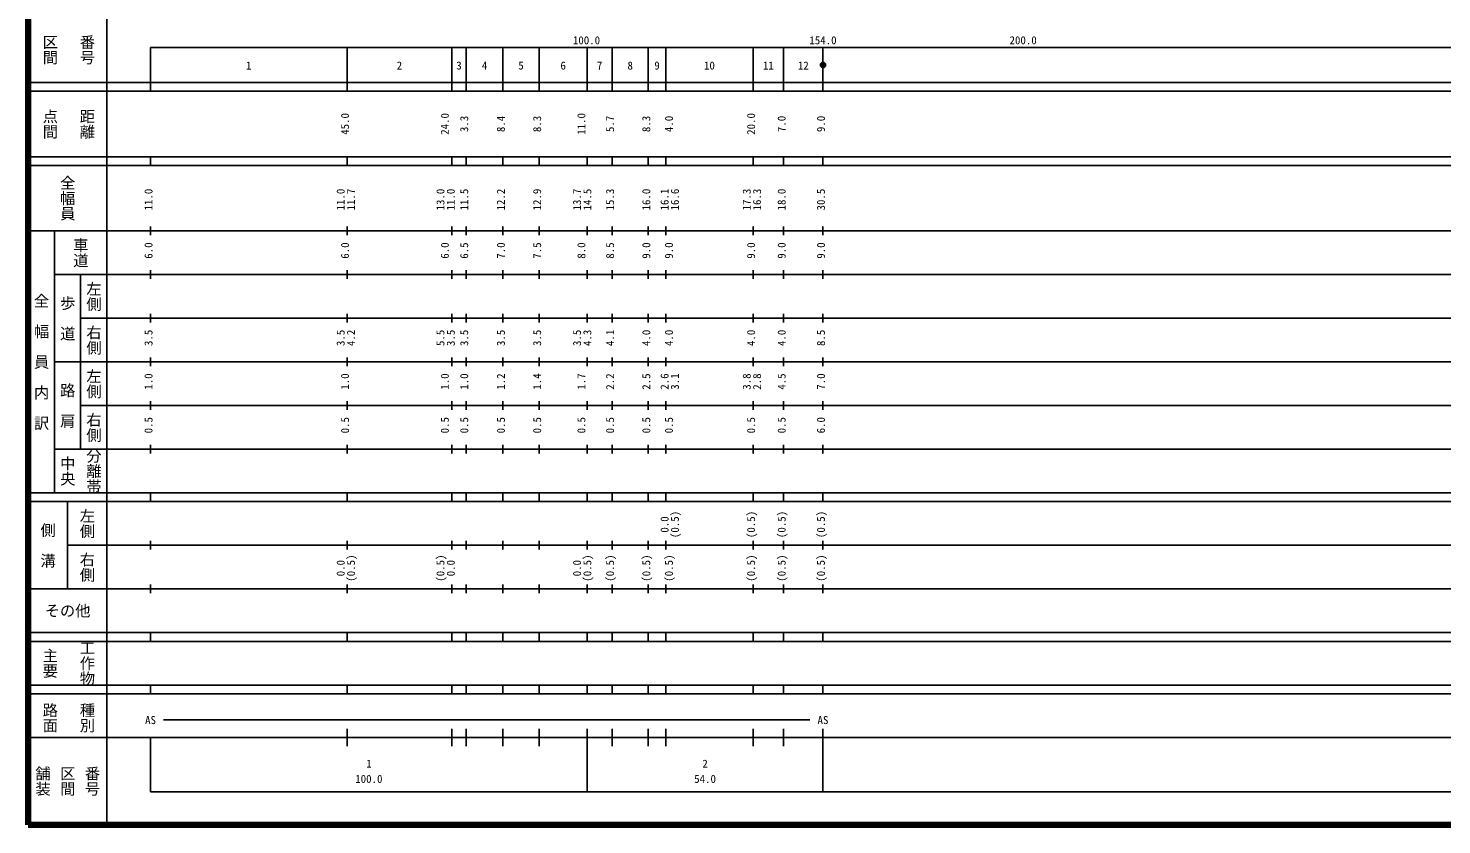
# Model space of a CAD drawing. Units: millimetres on the paper, enlarged 1000 times. Extents: x 40000 to 680000, y 20000 to 380000.
# Drawn here: x 40000 to 363711, y 20000 to 202409 of the extents above; entities that cross this region are included whole.
import ezdxf
from ezdxf.enums import TextEntityAlignment as Align

# ---------------------------------------------------------------- set-up
doc = ezdxf.new("R2010")
doc.units = ezdxf.units.MM
doc.header["$LTSCALE"] = 1000
doc.layers.add('M-TTL', color=2, linetype='Continuous', lineweight=140)
doc.layers.add('M-TTL-BAND', color=7, linetype='Continuous', lineweight=25)
doc.styles.add('@ＭＳ ゴシック', font='')
doc.styles.add('ＭＳ ゴシック', font='')
doc.styles.get('@ＭＳ ゴシック').set_extended_font_data('@MS Gothic')
doc.styles.get('ＭＳ ゴシック').set_extended_font_data('MS Gothic')

msp = doc.modelspace()

# ---------------------------------------------------------------- hatches: boundary and pattern name
at = {"layer": 'M-TTL-BAND'}
msp.add_hatch(color=256, dxfattribs=at).paths.add_polyline_path([(222600, 194000), (222600, 194024), (222598, 194047), (222596, 194070), (222593, 194094), (222588, 194117), (222583, 194140), (222577, 194163), (222571, 194185), (222563, 194208), (222554, 194230), (222545, 194251), (222535, 194272), (222523, 194293), (222512, 194313), (222499, 194333), (222485, 194353), (222471, 194371), (222456, 194390), (222441, 194407), (222424, 194424), (222407, 194441), (222390, 194456), (222371, 194471), (222353, 194485), (222333, 194499), (222313, 194512), (222293, 194523), (222272, 194535), (222251, 194545), (222230, 194554), (222208, 194563), (222185, 194571), (222163, 194577), (222140, 194583), (222117, 194588), (222094, 194593), (222071, 194596), (222047, 194598), (222024, 194600), (222000, 194600), (221976, 194600), (221953, 194598), (221929, 194596), (221906, 194593), (221883, 194588), (221860, 194583), (221837, 194577), (221815, 194571), (221792, 194563), (221770, 194554), (221749, 194545), (221728, 194535), (221707, 194523), (221687, 194512), (221667, 194499), (221647, 194485), (221629, 194471), (221610, 194456), (221593, 194441), (221576, 194424), (221559, 194407), (221544, 194390), (221529, 194371), (221515, 194353), (221501, 194333), (221488, 194313), (221477, 194293), (221465, 194272), (221455, 194251), (221446, 194230), (221437, 194208), (221429, 194185), (221423, 194163), (221417, 194140), (221412, 194117), (221407, 194094), (221404, 194070), (221402, 194047), (221400, 194024), (221400, 194000), (221400, 193976), (221402, 193953), (221404, 193929), (221407, 193906), (221412, 193883), (221417, 193860), (221423, 193837), (221429, 193815), (221437, 193792), (221446, 193770), (221455, 193749), (221465, 193728), (221477, 193707), (221488, 193686), (221501, 193667), (221515, 193647), (221529, 193629), (221544, 193610), (221559, 193593), (221576, 193576), (221593, 193559), (221610, 193544), (221629, 193529), (221647, 193515), (221667, 193501), (221687, 193488), (221707, 193476), (221728, 193465), (221749, 193455), (221770, 193446), (221792, 193437), (221815, 193429), (221837, 193422), (221860, 193417), (221883, 193411), (221906, 193407), (221929, 193404), (221953, 193402), (221976, 193400), (222000, 193400), (222024, 193400), (222047, 193402), (222071, 193404), (222094, 193407), (222117, 193411), (222140, 193417), (222163, 193422), (222185, 193429), (222208, 193437), (222230, 193446), (222251, 193455), (222272, 193465), (222293, 193476), (222313, 193488), (222333, 193501), (222353, 193515), (222371, 193529), (222390, 193544), (222407, 193559), (222424, 193576), (222441, 193593), (222456, 193610), (222471, 193629), (222485, 193647), (222499, 193667), (222512, 193686), (222523, 193707), (222535, 193728), (222545, 193749), (222554, 193770), (222563, 193792), (222571, 193815), (222577, 193837), (222583, 193860), (222588, 193883), (222593, 193906), (222596, 193929), (222598, 193953), (222600, 193976)])

# ---------------------------------------------------------------- linework, layer by layer
at = {"layer": 'M-TTL'}
for p, q in [((40000, 380000), (40000, 20000)), ((40000, 20000), (680000, 20000))]:
    msp.add_line(p, q, dxfattribs=at)
at = {"layer": 'M-TTL-BAND'}
for p, q in [((58000, 370000), (58000, 20000)), ((68000, 198000), (579000, 198000)), ((68000, 198000), (68000, 188000)), ((113000, 188000), (113000, 198000)), ((137000, 188000), (137000, 198000)), ((140300, 188000), (140300, 198000)), ((148700, 188000), (148700, 198000)), ((157000, 188000), (157000, 198000)), ((168000, 188000), (168000, 198000)), ((173700, 188000), (173700, 198000)), ((182000, 188000), (182000, 198000)), ((186000, 188000), (186000, 198000)), ((206000, 188000), (206000, 198000)), ((213000, 188000), (213000, 198000)), ((222000, 188000), (222000, 198000)), ((40000, 190000), (579000, 190000)), ((40000, 188000), (579000, 188000)), ((40000, 173000), (579000, 173000)), ((68000, 171000), (68000, 173000)), ((113000, 171000), (113000, 173000)), ((137000, 171000), (137000, 173000)), ((140300, 171000), (140300, 173000)), ((148700, 171000), (148700, 173000)), ((157000, 171000), (157000, 173000)), ((168000, 171000), (168000, 173000)), ((173700, 171000), (173700, 173000)), ((182000, 171000), (182000, 173000)), ((186000, 171000), (186000, 173000)), ((206000, 171000), (206000, 173000)), ((213000, 171000), (213000, 173000)), ((222000, 171000), (222000, 173000)), ((40000, 171000), (579000, 171000)), ((40000, 156000), (579000, 156000)), ((46000, 96000), (46000, 156000)), ((68000, 155000), (68000, 157000)), ((113000, 155000), (113000, 157000)), ((137000, 155000), (137000, 157000)), ((140300, 155000), (140300, 157000)), ((148700, 155000), (148700, 157000)), ((157000, 155000), (157000, 157000)), ((168000, 155000), (168000, 157000)), ((173700, 155000), (173700, 157000)), ((182000, 155000), (182000, 157000)), ((186000, 155000), (186000, 157000)), ((206000, 155000), (206000, 157000)), ((213000, 155000), (213000, 157000)), ((222000, 155000), (222000, 157000)), ((46000, 146000), (579000, 146000)), ((52000, 146000), (52000, 106000)), ((68000, 145000), (68000, 147000)), ((113000, 145000), (113000, 147000)), ((137000, 145000), (137000, 147000)), ((140300, 145000), (140300, 147000)), ((148700, 145000), (148700, 147000)), ((157000, 145000), (157000, 147000)), ((168000, 145000), (168000, 147000)), ((173700, 145000), (173700, 147000)), ((182000, 145000), (182000, 147000)), ((186000, 145000), (186000, 147000)), ((206000, 145000), (206000, 147000)), ((213000, 145000), (213000, 147000)), ((222000, 145000), (222000, 147000)), ((52000, 136000), (579000, 136000)), ((68000, 135000), (68000, 137000)), ((113000, 135000), (113000, 137000)), ((137000, 135000), (137000, 137000)), ((140300, 135000), (140300, 137000)), ((148700, 135000), (148700, 137000)), ((157000, 135000), (157000, 137000)), ((168000, 135000), (168000, 137000)), ((173700, 135000), (173700, 137000)), ((182000, 135000), (182000, 137000)), ((186000, 135000), (186000, 137000)), ((206000, 135000), (206000, 137000)), ((213000, 135000), (213000, 137000)), ((222000, 135000), (222000, 137000)), ((68000, 125000), (68000, 127000)), ((113000, 125000), (113000, 127000)), ((137000, 125000), (137000, 127000)), ((140300, 125000), (140300, 127000)), ((148700, 125000), (148700, 127000)), ((157000, 125000), (157000, 127000)), ((168000, 125000), (168000, 127000)), ((173700, 125000), (173700, 127000)), ((182000, 125000), (182000, 127000)), ((186000, 125000), (186000, 127000)), ((206000, 125000), (206000, 127000)), ((213000, 125000), (213000, 127000)), ((222000, 125000), (222000, 127000)), ((46000, 126000), (579000, 126000)), ((68000, 115000), (68000, 117000)), ((113000, 115000), (113000, 117000)), ((137000, 115000), (137000, 117000)), ((140300, 115000), (140300, 117000)), ((148700, 115000), (148700, 117000)), ((157000, 115000), (157000, 117000)), ((168000, 115000), (168000, 117000)), ((173700, 115000), (173700, 117000)), ((182000, 115000), (182000, 117000)), ((186000, 115000), (186000, 117000)), ((206000, 115000), (206000, 117000)), ((213000, 115000), (213000, 117000)), ((222000, 115000), (222000, 117000)), ((52000, 116000), (579000, 116000)), ((68000, 105000), (68000, 107000)), ((113000, 105000), (113000, 107000)), ((137000, 105000), (137000, 107000)), ((140300, 105000), (140300, 107000)), ((148700, 105000), (148700, 107000)), ((157000, 105000), (157000, 107000)), ((168000, 105000), (168000, 107000)), ((173700, 105000), (173700, 107000)), ((182000, 105000), (182000, 107000)), ((186000, 105000), (186000, 107000)), ((206000, 105000), (206000, 107000)), ((213000, 105000), (213000, 107000)), ((222000, 105000), (222000, 107000)), ((46000, 106000), (579000, 106000)), ((40000, 96000), (579000, 96000)), ((40000, 94000), (579000, 94000)), ((49000, 94000), (49000, 74000)), ((68000, 94000), (68000, 96000)), ((113000, 94000), (113000, 96000)), ((137000, 94000), (137000, 96000)), ((140300, 94000), (140300, 96000)), ((148700, 94000), (148700, 96000)), ((157000, 94000), (157000, 96000)), ((168000, 94000), (168000, 96000)), ((173700, 94000), (173700, 96000)), ((182000, 94000), (182000, 96000)), ((186000, 94000), (186000, 96000)), ((206000, 94000), (206000, 96000)), ((213000, 94000), (213000, 96000)), ((222000, 94000), (222000, 96000)), ((68000, 83000), (68000, 85000)), ((113000, 83000), (113000, 85000)), ((137000, 83000), (137000, 85000)), ((140300, 83000), (140300, 85000)), ((148700, 83000), (148700, 85000)), ((157000, 83000), (157000, 85000)), ((168000, 83000), (168000, 85000)), ((173700, 83000), (173700, 85000)), ((182000, 83000), (182000, 85000)), ((186000, 83000), (186000, 85000)), ((206000, 83000), (206000, 85000)), ((213000, 83000), (213000, 85000)), ((222000, 83000), (222000, 85000)), ((49000, 84000), (579000, 84000)), ((68000, 73000), (68000, 75000)), ((113000, 73000), (113000, 75000)), ((137000, 73000), (137000, 75000)), ((140300, 73000), (140300, 75000)), ((148700, 73000), (148700, 75000)), ((157000, 73000), (157000, 75000)), ((168000, 73000), (168000, 75000)), ((173700, 73000), (173700, 75000)), ((182000, 73000), (182000, 75000)), ((186000, 73000), (186000, 75000)), ((206000, 73000), (206000, 75000)), ((213000, 73000), (213000, 75000)), ((222000, 73000), (222000, 75000)), ((40000, 74000), (579000, 74000)), ((40000, 64000), (579000, 64000)), ((40000, 62000), (579000, 62000)), ((68000, 62000), (68000, 64000)), ((113000, 62000), (113000, 64000)), ((137000, 62000), (137000, 64000)), ((140300, 62000), (140300, 64000)), ((148700, 62000), (148700, 64000)), ((157000, 62000), (157000, 64000)), ((168000, 62000), (168000, 64000)), ((173700, 62000), (173700, 64000)), ((182000, 62000), (182000, 64000)), ((186000, 62000), (186000, 64000)), ((206000, 62000), (206000, 64000)), ((213000, 62000), (213000, 64000)), ((222000, 62000), (222000, 64000)), ((40000, 52000), (579000, 52000)), ((68000, 50000), (68000, 52000)), ((113000, 50000), (113000, 52000)), ((137000, 50000), (137000, 52000)), ((140300, 50000), (140300, 52000)), ((148700, 50000), (148700, 52000)), ((157000, 50000), (157000, 52000)), ((168000, 50000), (168000, 52000)), ((173700, 50000), (173700, 52000)), ((182000, 50000), (182000, 52000)), ((186000, 50000), (186000, 52000)), ((206000, 50000), (206000, 52000)), ((213000, 50000), (213000, 52000)), ((222000, 50000), (222000, 52000)), ((40000, 50000), (579000, 50000)), ((71000, 44000), (219000, 44000)), ((40000, 40000), (579000, 40000)), ((68000, 40000), (68000, 27500)), ((113000, 38000), (113000, 42000)), ((137000, 38000), (137000, 42000)), ((140300, 38000), (140300, 42000)), ((148700, 38000), (148700, 42000)), ((157000, 38000), (157000, 42000)), ((168000, 27500), (168000, 42000)), ((173700, 38000), (173700, 42000)), ((182000, 38000), (182000, 42000)), ((186000, 38000), (186000, 42000)), ((206000, 38000), (206000, 42000)), ((213000, 38000), (213000, 42000)), ((222000, 27500), (222000, 42000)), ((68000, 27500), (579000, 27500))]:
    msp.add_line(p, q, dxfattribs=at)
msp.add_circle((222000, 194000), 600, dxfattribs=at)

# ---------------------------------------------------------------- texts
at = {"layer": 'M-TTL-BAND', "style": '@ＭＳ ゴシック'}
for s, p in [('番号', (53500, 197500)), ('区間', (45000, 197500)), ('点間', (45000, 180500)), ('距離', (53500, 180500)), ('全幅員', (49000, 163500)), ('車道', (52000, 151000)), ('左側', (55000, 141000)), ('全\u3000幅\u3000員\u3000内\u3000訳', (43000, 126000)), ('歩\u3000道', (49000, 136000)), ('右側', (55000, 131000)), ('左側', (55000, 121000)), ('路\u3000肩', (49000, 116000)), ('右側', (55000, 111000)), ('中央', (49000, 101000)), ('分離帯', (55000, 101000)), ('左側', (53500, 89000)), ('側\u3000溝', (44500, 84000)), ('右側', (53500, 79000)), ('工作物', (53500, 57000)), ('主要', (45000, 57000)), ('路面', (45000, 44500)), ('種別', (53500, 44500)), ('舗装', (43333, 30000)), ('区間', (49000, 30000)), ('番号', (54667, 30000))]:
    msp.add_text(s, height=2566, rotation=270, dxfattribs=at).set_placement(p, align=Align.MIDDLE_CENTER)
at = {"layer": 'M-TTL-BAND', "style": 'ＭＳ ゴシック'}
for s, p in [('100.0', (167844, 198195)), ('154.0', (222000, 198195)), ('200.0', (267844, 198195)), ('1', (90500, 192405)), ('2', (125000, 192405)), ('3', (138650, 192405)), ('4', (144500, 192405)), ('5', (152850, 192405)), ('6', (162500, 192405)), ('7', (170850, 192405)), ('8', (177850, 192405)), ('9', (184000, 192405)), ('10', (196000, 192405)), ('11', (209500, 192405)), ('12', (217500, 192405)), ('AS', (68000, 42500)), ('AS', (222000, 42500)), ('1', (118000, 32523)), ('2', (195000, 32523)), ('100.0', (118000, 29033)), ('54.0', (195000, 29033))]:
    msp.add_text(s, height=1833, dxfattribs=at).set_placement(p, align=Align.BOTTOM_CENTER)
for s, p in [('45.0', (114000, 180500)), ('24.0', (136854, 180500)), ('3.3', (141300, 180500)), ('8.4', (149700, 180500)), ('8.3', (158000, 180500)), ('11.0', (168131, 180500)), ('5.7', (174700, 180500)), ('8.3', (183000, 180500)), ('4.0', (188184, 180500)), ('20.0', (207000, 180500)), ('7.0', (214000, 180500)), ('9.0', (223000, 180500)), ('11.0', (69000, 163174)), ('11.0', (113000, 163174)), ('11.7', (115370, 163174)), ('13.0', (135854, 163174)), ('11.0', (138224, 163174)), ('11.5', (141300, 163174)), ('12.2', (149700, 163174)), ('12.9', (158000, 163174)), ('13.7', (167131, 163174)), ('14.5', (169501, 163174)), ('15.3', (174700, 163174)), ('16.0', (183000, 163174)), ('16.1', (187184, 163174)), ('16.6', (189554, 163174)), ('17.3', (206000, 163174)), ('16.3', (208370, 163174)), ('18.0', (214000, 163174)), ('30.5', (223000, 163174)), ('6.0', (69000, 151500)), ('6.0', (114000, 151500)), ('6.0', (136854, 151500)), ('6.5', (141300, 151500)), ('7.0', (149700, 151500)), ('7.5', (158000, 151500)), ('8.0', (168131, 151500)), ('8.5', (174700, 151500)), ('9.0', (183000, 151500)), ('9.0', (188184, 151500)), ('9.0', (207000, 151500)), ('9.0', (214000, 151500)), ('9.0', (223000, 151500)), ('3.5', (69000, 131500)), ('3.5', (113000, 131500)), ('4.2', (115370, 131500)), ('5.5', (135854, 131500)), ('3.5', (138224, 131500)), ('3.5', (141300, 131500)), ('3.5', (149700, 131500)), ('3.5', (158000, 131500)), ('3.5', (167131, 131500)), ('4.3', (169501, 131500)), ('4.1', (174700, 131500)), ('4.0', (183000, 131500)), ('4.0', (188184, 131500)), ('4.0', (207000, 131500)), ('4.0', (214000, 131500)), ('8.5', (223000, 131500)), ('1.0', (69000, 121500)), ('1.0', (114000, 121500)), ('1.0', (136854, 121500)), ('1.0', (141300, 121500)), ('1.2', (149700, 121500)), ('1.4', (158000, 121500)), ('1.7', (168131, 121500)), ('2.2', (174700, 121500)), ('2.5', (183000, 121500)), ('2.6', (187184, 121500)), ('3.1', (189554, 121500)), ('3.8', (206000, 121500)), ('2.8', (208370, 121500)), ('4.5', (214000, 121500)), ('7.0', (223000, 121500)), ('0.5', (69000, 111500)), ('0.5', (114000, 111500)), ('0.5', (136854, 111500)), ('0.5', (141300, 111500)), ('0.5', (149700, 111500)), ('0.5', (158000, 111500)), ('0.5', (168131, 111500)), ('0.5', (174700, 111500)), ('0.5', (183000, 111500)), ('0.5', (188184, 111500)), ('0.5', (207000, 111500)), ('0.5', (214000, 111500)), ('6.0', (223000, 111500)), ('(0.5)', (189554, 88764)), ('(0.5)', (207000, 88764)), ('(0.5)', (214000, 88764)), ('(0.5)', (223000, 88764)), ('0.0', (187184, 88764)), ('(0.5)', (115370, 78764)), ('(0.5)', (135854, 78764)), ('(0.5)', (169501, 78764)), ('(0.5)', (174700, 78764)), ('(0.5)', (183000, 78764)), ('(0.5)', (188184, 78764)), ('(0.5)', (207000, 78764)), ('(0.5)', (214000, 78764)), ('(0.5)', (223000, 78764)), ('0.0', (113000, 78764)), ('0.0', (138224, 78764)), ('0.0', (167131, 78764))]:
    msp.add_text(s, height=1833, rotation=90, dxfattribs=at).set_placement(p, align=Align.BOTTOM_CENTER)
msp.add_text('その他', height=2566, dxfattribs=at).set_placement((49000, 69000), align=Align.MIDDLE_CENTER)

doc.saveas('drawing.dxf')
